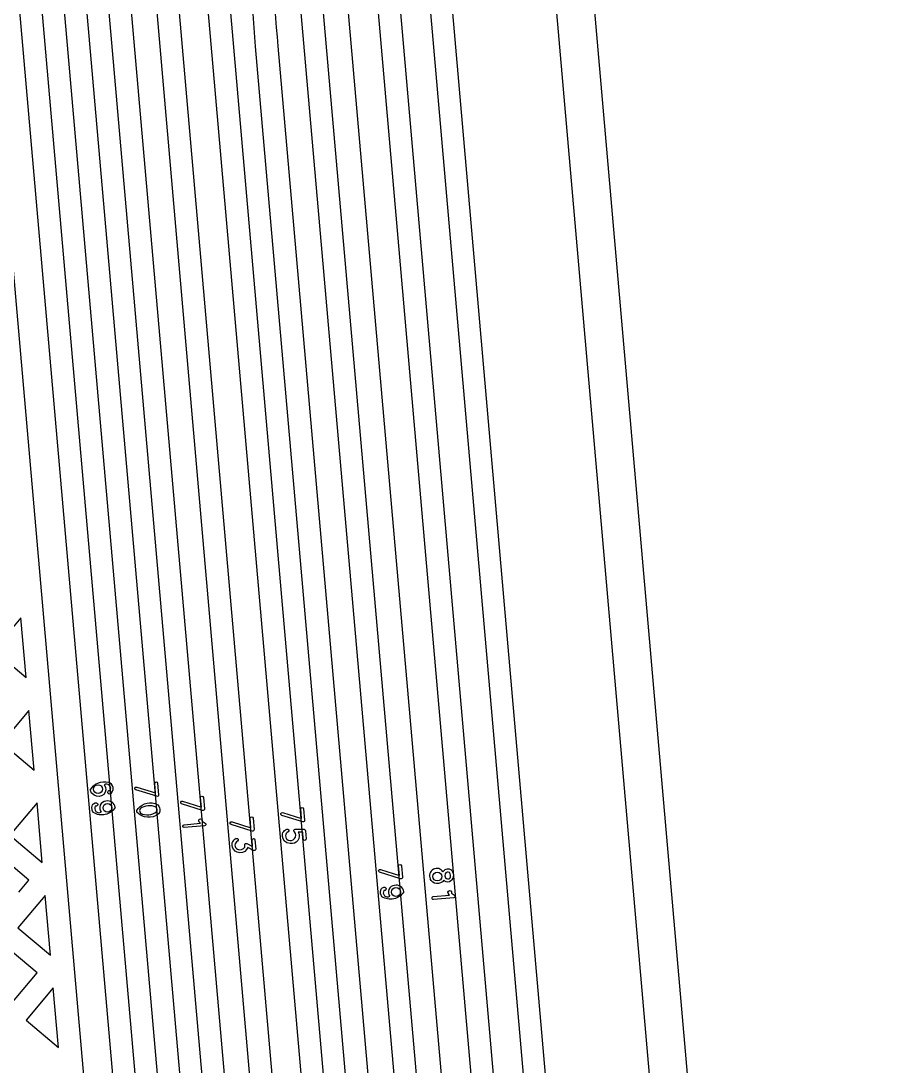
# Model space of a CAD drawing. Extents: x 592 to 965, y 89 to 353.
# Drawn here: x 671.302 to 674.247, y 144.534 to 148.132 of the extents above; entities that cross this region are included whole.
import ezdxf

# ---------------------------------------------------------------- set-up
doc = ezdxf.new("R2010")
doc.units = 0
doc.layers.add('bak_bak_ttr1-bcq8120', color=8, linetype='Continuous')
doc.layers.add('biaozhu1', color=4, linetype='Continuous')

msp = doc.modelspace()

# ---------------------------------------------------------------- linework, layer by layer
at = {"layer": 'bak_bak_ttr1-bcq8120'}
for p, q in [((671.3023, 146.0773), (671.2087, 145.9656)), ((671.3203, 145.872), (671.3023, 146.0773)), ((671.2087, 145.9656), (671.3203, 145.872)), ((671.3302, 145.7588), (671.2365, 145.6471)), ((671.3482, 145.5534), (671.3302, 145.7588)), ((671.2365, 145.6471), (671.3482, 145.5534)), ((671.3581, 145.4403), (671.2644, 145.3287)), ((671.376, 145.235), (671.3581, 145.4403)), ((671.2644, 145.3287), (671.376, 145.235)), ((671.3859, 145.1218), (671.2922, 145.0102)), ((671.4039, 144.9164), (671.3859, 145.1218)), ((671.2922, 145.0102), (671.4039, 144.9164)), ((671.4138, 144.8034), (671.3202, 144.6919)), ((671.4317, 144.5983), (671.4138, 144.8034)), ((671.3202, 144.6919), (671.4317, 144.5983))]:
    msp.add_line(p, q, dxfattribs=at)
for points in [[(673.9996, 131.6772), (673.4184, 138.3529, 0.202802), (673.3463, 138.489), (673.2181, 138.5964, -0.199128), (673.0804, 138.8606), (672.2593, 148.2537, 0.017113), (672.2539, 148.4519, -0.039821), (672.2661, 149.1216, -0.099203), (672.9533, 151.4668, 0.100668), (675.8944, 161.397), (676.3737, 166.876, 0.152457), (673.0656, 182.0024, -0.019293), (673.0643, 182.0049, -0.026028), (672.8267, 182.4844, -0.006369), (672.6688, 182.9035, -0.010433), (672.6684, 182.9048), (672.568, 183.1892, -0.026059), (672.3852, 183.8632, -0.055622), (672.2339, 185.3461), (672.2339, 185.3648)], [(672.3101, 185.3463, 0.093108), (672.7399, 182.931, 0.006371), (672.8972, 182.5134, 0.026097), (673.1321, 182.0399, -0.019203), (673.1334, 182.0374), (673.2033, 181.9132, -0.151027), (676.4497, 166.8693), (675.9704, 161.3904, -0.100695), (673.0193, 151.4286, 0.099104), (672.342, 149.1142, 0.002642), (672.338, 149.0716, -0.010688), (672.3379, 149.0703, 0.037153), (672.33, 148.4566, -0.017231), (672.3355, 148.2518), (673.1563, 138.8673, 0.199163), (673.2671, 138.6549), (673.3997, 138.5435, -0.196143), (673.4943, 138.3596), (674.0755, 131.6839, -0.24441)], [(673.656, 130.3634, 0.134951), (673.7698, 130.4545, -0.010365), (673.7821, 130.4707), (673.9281, 130.6531, 0.117095), (674.0893, 130.9941, 0.092369), (674.1552, 131.6698), (673.566, 138.4172, 0.202571), (673.4816, 138.5768), (673.3631, 138.6739, -0.199679), (673.2388, 138.9119), (672.4141, 148.3471, -0.043095), (672.418, 149.1082, -0.099118), (673.0873, 151.3941, 0.100705), (676.0465, 161.3863), (676.5256, 166.8627, 0.151028), (673.2699, 181.9506, -0.064524), (672.6871, 183.3951, -0.009781), (672.6316, 183.6256, -0.062544), (672.3898, 185.0627, -0.010738), (672.3864, 185.3446, -0.008233), (672.3863, 185.3458)], [(672.9546, 130.255), (673.0528, 130.3501), (673.6636, 131.0781, 0.198766), (673.8471, 131.6605), (673.278, 138.2039, 0.197561), (673.1439, 138.4596), (673.0292, 138.5558, -0.198985), (672.9224, 138.7607), (672.1106, 148.0437, -0.035371), (672.0938, 149.0777), (672.1004, 149.1768, -0.099164), (672.7951, 151.5485, 0.10071), (675.7173, 161.4148), (676.1964, 166.8915, 0.151029), (672.9817, 181.7887, -0.014202), (672.8131, 182.1099, -0.026806), (672.8114, 182.1135, -0.016277), (672.4047, 183.1949, -0.021433), (672.4038, 183.1979, -0.018314), (672.4029, 183.2004), (672.3738, 183.2873, -0.003328), (672.3527, 183.3689, -0.071669), (672.0812, 185.3103, -0.010882), (672.0811, 185.3117)], [(674.3503, 131.4985), (673.7421, 138.4535, 0.199156), (673.6052, 138.716), (673.5239, 138.7841, -0.201314), (673.4113, 139.0028), (672.6035, 148.2382, -0.021495), (672.5786, 148.8009, -0.016298), (672.5937, 149.0771, -0.024188), (672.5944, 149.0818, -0.025234), (672.5945, 149.0869), (672.5959, 149.0983, -0.098851), (673.2448, 151.311, 0.01664), (674.0147, 152.8832, 0.083893), (676.2233, 161.368), (676.703, 166.85, 0.151001), (673.4248, 182.0378, -0.021769), (673.1937, 182.4945), (673.1757, 182.5346, -0.048528), (672.8165, 183.6156), (672.8021, 183.6769, -0.062745), (672.5676, 185.0748, -0.003103), (672.5656, 185.1533, -0.017165), (672.5656, 185.1566)], [(672.0064, 183.6863, 0.030112), (672.757, 181.6569, 0.023636), (672.7918, 181.5874), (673.0292, 181.1517), (673.2249, 180.755), (673.5994, 179.951, -0.050793), (673.6116, 179.9143, -0.099014), (676.0301, 169.061, -0.021041), (675.9333, 166.9148), (675.4389, 161.2643, -0.089443), (673.1463, 152.8421), (673.0601, 152.661, -0.010846), (672.5616, 151.672, 0.096888), (671.831, 149.2208, 0.05542), (671.8148, 148.5391), (672.6708, 138.7144, 0.197387), (672.8176, 138.4343), (672.9331, 138.3373, -0.198696), (673.0553, 138.1025), (673.6132, 131.7057, -0.197471)], [(674.5393, 131.3917), (673.8974, 138.7314), (673.6506, 138.9384, -0.204166), (673.585, 139.0613), (672.7791, 148.2726, -0.013815), (672.7592, 148.6242, -0.007886), (672.7592, 148.6295, -0.028747), (672.7725, 149.0772, -0.099079), (673.4024, 151.2282, 0.04925), (675.3822, 156.0426, 0.051156), (676.4004, 161.352), (676.8803, 166.837, 0.151035), (673.5769, 182.1303, -0.02147), (673.3563, 182.5674), (673.2931, 182.7135, -0.009537), (673.1895, 182.9767, -0.00749), (673.1877, 182.9813, -0.023126), (673.0314, 183.4849, -0.007378)], [(672.9577, 183.4657, 0.06453), (673.5134, 182.0876, -0.15105), (676.8037, 166.836), (676.3245, 161.359, -0.100667), (673.3347, 151.2636, 0.099078), (672.6966, 149.0839, -0.029934), (672.6958, 149.078, -0.024023), (672.6951, 149.0733, -0.025292), (672.6949, 149.0682, 0.016225), (672.6802, 148.7999, 0.02145), (672.7047, 148.247), (673.5129, 139.0063, 0.195897), (673.5892, 138.862), (673.6705, 138.7939, -0.199139), (673.8433, 138.4624), (674.4515, 131.5074, -0.043701)], [(672.7854, 183.4208, 0.064527), (673.3584, 182.0004, -0.151028), (676.6268, 166.8539), (676.1472, 161.3723, -0.100652), (673.1772, 151.3467, 0.099858), (672.5176, 149.0816, 0.042411), (672.5158, 148.3498), (673.3401, 138.9207, 0.205813), (673.4326, 138.7481), (673.5459, 138.6555, -0.202486), (673.6672, 138.426), (674.2564, 131.6787, -0.092115)], [(672.4768, 183.2194, 0.016253), (672.8811, 182.1442, 0.014237), (673.0481, 181.8261, -0.151029), (676.2723, 166.8849), (675.7927, 161.4037, -0.100663), (672.8625, 151.513, 0.099115), (672.1764, 149.1712), (672.1699, 149.0731, 0.035525), (672.1869, 148.0454), (672.9984, 138.7673, 0.199015), (673.0781, 138.6142), (673.1929, 138.518, -0.200551), (673.3543, 138.2057), (673.9231, 131.6671, -0.198631)], [(672.3328, 183.1689, 0.017099), (672.7636, 182.0286, 0.02755), (672.7934, 181.9677, -0.019357), (672.7949, 181.9653), (672.8972, 181.7833, -0.074734), (672.9276, 181.7017), (672.9432, 181.6294), (673.0466, 181.4441), (673.4682, 180.6411), (673.7589, 180.0608, -0.120663), (676.1707, 167.5857), (675.54, 160.4711, -0.079525), (673.1787, 152.5029, -0.006014), (672.7653, 151.6986, -0.011188), (672.7646, 151.6973, -0.023553), (672.7631, 151.6942, 0.108335), (672.0023, 148.9507), (671.9839, 148.6162), (672.8524, 138.6848, 0.199654), (672.9294, 138.5398), (673.0981, 138.3981, -0.203871), (673.2005, 138.1942), (673.7706, 131.6586, -0.198293)], [(673.5216, 183.1037, 0.009854), (673.6236, 182.8449, -0.008348), (673.6257, 182.8396), (673.68, 182.7145, 0.02177), (673.89, 182.2991, -0.008749), (673.8928, 182.2939, -0.048846), (676.0002, 177.5045, -0.101417), (677.2337, 166.7963), (676.7546, 161.3204, -0.100851), (673.7066, 151.0427, 0.097985), (673.1268, 149.0462, 0.029084), (673.1148, 148.6345, -0.007857), (673.1148, 148.6293, 0.013705), (673.1336, 148.2999, -0.009848), (673.1343, 148.2932), (673.9328, 139.1658), (674.1796, 138.9589, -0.204326), (674.2453, 138.8359), (674.8944, 131.4118, -0.043151)], [(675.4085, 130.5221), (675.3329, 132.2187, -0.128336), (675.3342, 132.225), (675.411, 132.3821, -0.191307), (675.4179, 132.3884, 0.941722), (675.2303, 132.9697), (675.0568, 132.9641, -0.159752), (675.0492, 132.9664), (674.8831, 133.0771, -0.231152), (674.8775, 133.0868), (674.3592, 138.9964), (674.0598, 139.2479, -0.202169), (674.0552, 139.2566), (673.2526, 148.4549, -0.014392), (673.2421, 148.7937, -0.010457), (673.2488, 148.9432), (673.2564, 149.0363, -0.099928), (673.8413, 151.0199, 0.013539), (674.4906, 152.328, 0.073346), (676.7202, 159.8771)], [(674.7534, 157.9762, -0.056062), (672.922, 152.726, -0.008808), (672.5229, 151.926), (672.4268, 151.7431, 0.045999), (671.9499, 150.5865, 0.025697), (671.7799, 149.9151, 0.022686), (671.6863, 149.3043, -0.020468), (671.6858, 149.3013, 0.016091), (671.6512, 149.0139, -0.015957), (671.651, 149.0117, 0.014778), (671.6357, 148.7463, 0.028917), (671.6384, 148.6651), (672.523, 138.55, 0.201019), (672.5889, 138.4249), (672.77, 138.2728, -0.198792), (672.9112, 137.9987), (673.4586, 131.7113, -0.198685)], [(673.0725, 131.7465), (672.5356, 137.9036, 0.201172), (672.4721, 138.0245), (672.2908, 138.1771, -0.198282), (672.1479, 138.4548), (671.2479, 148.7434, -0.026045), (671.245, 148.8237, -0.046093), (671.3116, 149.4305, -0.014974), (671.4064, 149.9922, -0.025668), (671.5862, 150.7008, -0.04599), (672.0899, 151.9217), (672.1785, 152.0902, 0.00892), (672.5789, 152.893), (672.6143, 152.968, 0.01347), (673.1605, 154.2078), (673.5054, 155.165), (673.7845, 156.0205, 0.01851), (674.2207, 157.5478)], [(674.2942, 157.5273, -0.018508), (673.8563, 155.9948), (673.5523, 155.0672), (673.2308, 154.1785, -0.013474), (672.6828, 152.9346), (672.6472, 152.8593, -0.008919), (672.2457, 152.0542, -0.024214), (672.2439, 152.0512), (672.1566, 151.8848, 0.071509), (671.4807, 149.975, 0.014981), (671.3867, 149.4174, 0.046455), (671.3211, 148.8199, 0.026118), (671.3241, 148.7474), (672.2241, 138.4587, 0.198692), (672.3424, 138.2332), (672.5237, 138.0806, -0.196816), (672.6116, 137.9103), (673.1486, 131.7502, -0.197692)], [(674.3975, 157.1702), (674.0872, 156.1036, -0.009683), (674.0373, 155.937, -0.014005), (674.0368, 155.9351, -0.004953), (673.8825, 155.4708, -0.013165), (673.8819, 155.4692, -0.003724), (673.4447, 154.3008, -0.010768), (673.4442, 154.2995, -0.009438), (673.4438, 154.2985, -0.026978), (672.2925, 151.8157, -0.011768), (672.2918, 151.8144, 0.071526), (671.6303, 149.945, 0.030569), (671.4768, 148.821, 0.041447), (671.4775, 148.7493), (672.3716, 138.5281, 0.197619), (672.4834, 138.3144), (672.6459, 138.1776, -0.198846), (672.7622, 137.9511), (673.3006, 131.7649, -0.1954)], [(672.2802, 130.2503), (672.4265, 130.3037), (672.8868, 130.6899), (673.4175, 131.322, 0.200055), (673.537, 131.7041), (672.9793, 138.0959, 0.198719), (672.884, 138.2789), (672.7686, 138.3759, -0.200141), (672.5946, 138.7125), (671.7389, 148.5325, -0.055657), (671.7559, 149.234)], [(671.5705, 130.1986, 0.182927), (671.6663, 130.2772, -0.086977), (671.797, 130.4326, -0.043695), (671.8024, 130.4364, -0.027153), (671.8055, 130.439, -0.066628), (672.1067, 130.6035), (672.2824, 130.6599, 0.112576), (672.373, 130.7064), (672.7833, 131.0506, 0.043546), (672.8322, 131.0996), (673.1305, 131.455, 0.196275), (673.2244, 131.7612), (672.6861, 137.9473, 0.199474), (672.5943, 138.1215), (672.4343, 138.256, -0.199632), (672.2955, 138.5242), (671.4014, 148.7454, -0.039841), (671.4007, 148.8265)], [(671.1467, 148.7329), (671.2108, 147.9996, -0.090408), (671.2095, 147.9861, -0.106484), (671.2132, 147.9705), (672.0466, 138.4444, 0.198453), (672.2266, 138.0979), (672.4018, 137.9505, -0.239024), (672.4202, 137.921), (672.4298, 137.8276, -0.188471), (672.4421, 137.8028), (672.9221, 132.2993, -0.143083), (672.9179, 132.2784, -0.259187), (672.9247, 132.2681), (672.9711, 131.7356, -0.197086)], [(671.8744, 129.8039), (671.9057, 129.8983, 0.060093), (671.914, 129.9393), (671.9295, 130.1162, -0.197458), (672.0521, 130.3511), (672.0759, 130.371, -0.098457), (672.2425, 130.4622), (672.3554, 130.4974, 0.098252), (672.4085, 130.5265), (672.8635, 130.9083, 0.042984), (672.9117, 130.9567), (673.2885, 131.4056, 0.198544), (673.3826, 131.7047), (672.8351, 137.9949, 0.199221), (672.7184, 138.2166), (672.5373, 138.3687, -0.196866), (672.447, 138.5432), (671.5623, 148.6612, -0.028842), (671.5596, 148.751)], [(672.5623, 129.9285, 0.233162), (672.6426, 130.0608, -0.197394), (672.8501, 130.4572), (673.1407, 130.7011), (673.5474, 131.1862, 0.199205), (673.6945, 131.6548), (673.1239, 138.1947, 0.203781), (673.0449, 138.3435), (672.8779, 138.4836, -0.198924), (672.7763, 138.6808), (671.9076, 148.6172)]]:
    msp.add_lwpolyline(points, format="xyb", dxfattribs=at)
msp.add_lwpolyline([(671.2954, 145.1326), (671.3302, 145.174), (671.2675, 145.2266)], dxfattribs=at)
msp.add_lwpolyline([(671.1471, 144.8372), (671.2618, 144.7409), (671.358, 144.8555), (671.2432, 144.9518)], close=True, dxfattribs=at)
at = {"layer": 'biaozhu1'}
for p, q in [((671.8639, 145.365), (671.9202, 145.37)), ((672.722, 145.1176), (672.7783, 145.1225))]:
    msp.add_line(p, q, dxfattribs=at)
for points in [[(671.6097, 145.4711, -1.487146), (671.6095, 145.4823, 0.775126), (671.5891, 145.5025, -0.886476), (671.5546, 145.4671), (671.5475, 145.4721, -0.127631), (671.5459, 145.474), (671.5418, 145.4823, -0.101868), (671.5413, 145.4842, -0.354541), (671.6034, 145.511)], [(671.698, 145.4853, -1), (671.7009, 145.4948), (671.766, 145.4747)], [(671.766, 145.4747), (671.7632, 145.5071, -1), (671.7732, 145.508), (671.7766, 145.4683, -0.543435), (671.7702, 145.4629), (671.698, 145.4853)], [(671.9238, 145.4258), (671.921, 145.4582, -1), (671.9309, 145.4591), (671.9344, 145.4194, -0.543435), (671.9279, 145.414), (671.8557, 145.4364)], [(671.5467, 145.4228, -0.099456), (671.5469, 145.4247), (671.5494, 145.4335, -0.207961), (671.552, 145.4366), (671.5583, 145.44)], [(671.6269, 145.4242, -0.421381), (671.5517, 145.4072), (671.5477, 145.4153, -0.096495), (671.5472, 145.4172), (671.5467, 145.4228)], [(671.5583, 145.44, -1.487176), (671.5585, 145.4287, 0.77609), (671.5789, 145.4085)], [(671.7011, 145.4141, -0.330873), (671.7634, 145.4383, -0.535842), (671.7765, 145.402)], [(671.8557, 145.4364, -1), (671.8587, 145.446), (671.9238, 145.4258)], [(672.2684, 145.3867), (672.2656, 145.4192, -1), (672.2755, 145.42), (672.279, 145.3803, -0.543435), (672.2726, 145.375), (672.2003, 145.3973)], [(671.7765, 145.402, -0.39402), (671.7015, 145.4086), (671.7011, 145.4141)], [(672.0944, 145.3549), (672.0916, 145.3873, -1), (672.1015, 145.3882), (672.105, 145.3484, -0.53576), (672.0986, 145.3431), (672.0263, 145.3655)], [(672.2003, 145.3973, -1), (672.2033, 145.4069), (672.2684, 145.3867)], [(671.9154, 145.3763, -1.522952), (671.9269, 145.3774), (671.9369, 145.3702, -0.700366), (671.9344, 145.3612), (671.8647, 145.3551, -1), (671.8639, 145.365)], [(671.9202, 145.37, -0.071237), (671.9192, 145.371), (671.9154, 145.3763)], [(672.0263, 145.3655, -1), (672.0293, 145.3751), (672.0944, 145.3549)], [(672.1001, 145.2897), (672.0982, 145.3119, -1), (672.1081, 145.3127), (672.1108, 145.2815, -0.599824), (672.1035, 145.2766), (672.0836, 145.2871, -0.720131), (672.0299, 145.2888)], [(672.0438, 145.3175, -1), (672.0485, 145.3087, 0.637833), (672.0481, 145.2805)], [(672.2221, 145.3123, 0.818172), (672.2442, 145.3403, -0.739721), (672.2471, 145.3494), (672.2772, 145.3492, -0.393189), (672.2821, 145.3445), (672.2846, 145.3161, -1), (672.2747, 145.3153), (672.2726, 145.3392), (672.2574, 145.3393, -0.645263), (672.2294, 145.3007), (672.2192, 145.3027, -0.112412), (672.2172, 145.3036), (672.2101, 145.3086, -0.127631), (672.2085, 145.3105), (672.2044, 145.3188, -0.10157), (672.2039, 145.3207, -0.431659), (672.2178, 145.3493)], [(672.2178, 145.3493, -1), (672.2226, 145.3405, 0.637714), (672.2221, 145.3123)], [(672.0481, 145.2805, 0.372947), (672.0735, 145.2881), (672.0728, 145.2952, -0.599824), (672.0801, 145.3002), (672.1001, 145.2897)], [(672.5373, 145.2012, -1), (672.5403, 145.2108), (672.6054, 145.1906)], [(672.6054, 145.1906), (672.6026, 145.223, -1), (672.6125, 145.2239), (672.616, 145.1842, -0.543435), (672.6096, 145.1789), (672.5373, 145.2012)], [(672.7857, 145.2074, -0.464023), (672.7777, 145.1684, -0.322712), (672.758, 145.1746, -0.621794), (672.7116, 145.1792)], [(672.7777, 145.2011, 0.425401), (672.7633, 145.1959), (672.7619, 145.1892)], [(672.7619, 145.1892), (672.7644, 145.1828, 0.425393), (672.7795, 145.1802)], [(672.5402, 145.1329, -0.099456), (672.5404, 145.1348), (672.5429, 145.1436, -0.207961), (672.5455, 145.1467), (672.5518, 145.1501)], [(672.6204, 145.1343, -0.421381), (672.5452, 145.1173), (672.5412, 145.1255, -0.096495), (672.5407, 145.1273), (672.5402, 145.1329)], [(672.5518, 145.1501, -1.487176), (672.552, 145.1388, 0.77609), (672.5724, 145.1187)], [(672.7735, 145.1289, -1.522952), (672.785, 145.13), (672.7951, 145.1228, -0.700366), (672.7925, 145.1137), (672.7229, 145.1076, -1), (672.722, 145.1176)], [(672.7783, 145.1225, -0.071237), (672.7773, 145.1235), (672.7735, 145.1289)]]:
    msp.add_lwpolyline(points, format="xyb", dxfattribs=at)
msp.add_lwpolyline([(671.7111, 145.4141), (671.7114, 145.4103), (671.7143, 145.4045, 0.272443), (671.7694, 145.4093, 0.311849), (671.768, 145.4252, 0.272453), (671.7129, 145.4203)], format="xyb", close=True, dxfattribs=at)
for centre, radius in [((671.5678, 145.4877), 0.0151), ((671.6002, 145.4233), 0.0151), ((672.7361, 145.1868), 0.0154), ((672.5937, 145.1334), 0.0151)]:
    msp.add_circle(centre, radius, dxfattribs=at)
for centre, radius, start, end in [((671.5977, 145.4897), 0.0221, 302.7541, 75.0776), ((671.5972, 145.423), 0.0233, 95.1317, 218.3374), ((671.6015, 145.4216), 0.0255, 5.9099, 104.5165), ((672.0502, 145.2967), 0.0218, 107.0598, 201.1244), ((672.7343, 145.1897), 0.025, 31.8754, 204.8151), ((672.7724, 145.1933), 0.0194, 46.7067, 150.4114), ((672.7601, 145.189), 0.0213, 335.4433, 34.5682), ((672.5907, 145.1331), 0.0233, 95.1317, 218.3374), ((672.595, 145.1317), 0.0255, 5.9099, 104.5165)]:
    msp.add_arc(centre, radius, start, end, dxfattribs=at)

doc.saveas('drawing.dxf')
